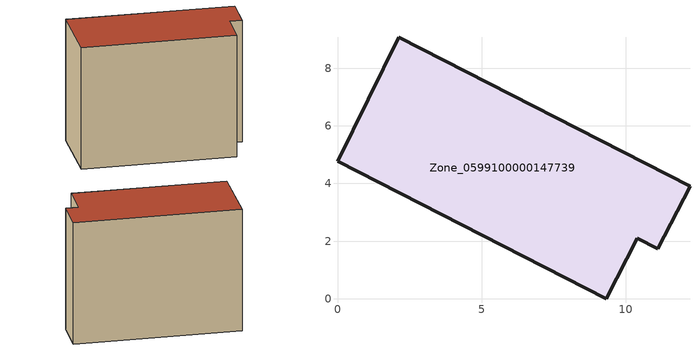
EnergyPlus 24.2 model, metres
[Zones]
Zone_0599100000147739
 floor ground (C_G): 0,4.77 2.12,9.07 12.23,3.9 11.12,1.73 10.4,2.1 9.32,0 z3.7
 wall outside (C_F): 2.12,9.07 0,4.77 9.32,0 10.4,2.1 11.12,1.73 12.23,3.9 2.12,9.07 z3.7:12.43
 roof outside (C_R): 12.23,3.9 2.12,9.07 0,4.77 9.32,0 10.4,2.1 11.12,1.73 z12.43
[BUILDING]
Pand.0599100000147739: North Axis=0; Terrain=City; Loads Convergence Tolerance Value=0.04; Temperature Convergence Tolerance Value=0.4; Solar Distribution=FullExterior; Maximum Number of Warmup Days=25; Minimum Number of Warmup Days=1
[Site:Location]
Rotterdam.The.Hague.AP_ZH_NLD Design_Conditions: Latitude=51.96; Longitude=4.45; Time Zone=1; Elevation=-4.5
[SITE:GROUNDTEMPERATURE:BUILDINGSURFACE]
18, 18, 18, 18, 18, 18, 18, 18, 18, 18, 18, 18
[MATERIAL] Thermal Absorptance=0.9; Solar Absorptance=0.7; Visible Absorptance=0.7
Name | Roughness | Thickness | Conductivity | Density | Specific Heat
G.TC.1992-2005 | MediumSmooth | 0.15 | 0.06 | 540 | 1210
F.TC.1992-2005 | Rough | 0.3 | 0.12 | 1920 | 840
R.TC.1992-2005 | MediumRough | 0.2 | 0.08 | 1500 | 1000
[CONSTRUCTION]
C_G: G.TC.1992-2005
C_F: F.TC.1992-2005
C_R: R.TC.1992-2005
[ZONE]
Zone_0599100000147739: Type=1; Multiplier=1; Ceiling Height=Autocalculate; Volume=Autocalculate; Floor Area=autocalculate; Part of Total Floor Area=Yes
[ZONEINFILTRATION:DESIGNFLOWRATE]
Infil_Zone_0599100000147739: Zone or ZoneList or Space or SpaceList=Zone_0599100000147739; Schedule=AlwaysOn; Design Flow Rate Calculation Method=Flow/Area; Flow Rate per Floor Area=0.0015; Constant Term Coefficient=1; Temperature Term Coefficient=0; Velocity Term Coefficient=0; Velocity Squared Term Coefficient=0
[HVACTEMPLATE:ZONE:IDEALLOADSAIRSYSTEM]
Zone_0599100000147739: Maximum Heating Supply Air Temperature=50; Minimum Cooling Supply Air Temperature=13; Maximum Heating Supply Air Humidity Ratio=0.0156; Minimum Cooling Supply Air Humidity Ratio=0.0077; Heating Limit=NoLimit; Cooling Limit=NoLimit; Dehumidification Control Type=ConstantSensibleHeatRatio; Cooling Sensible Heat Ratio=0.7; Dehumidification Setpoint=60; Humidification Control Type=None; Humidification Setpoint=30; Outdoor Air Method=None; Outdoor Air Flow Rate per Person=0.00944; Outdoor Air Flow Rate per Zone Floor Area=0; Outdoor Air Flow Rate per Zone=0; Demand Controlled Ventilation Type=None; Outdoor Air Economizer Type=NoEconomizer; Heat Recovery Type=None; Sensible Heat Recovery Effectiveness=0.7; Latent Heat Recovery Effectiveness=0.65
[ZONECONTROL:THERMOSTAT]
ThermostatControl_Zone_0599100000147739: Zone or ZoneList=Zone_0599100000147739; Control Type Schedule=DualSetpointControlType; Control 1=Thermostat_Zone_0599100000147739; Temperature Difference Between Cutout And Setpoint=0
[THERMOSTATSETPOINT:DUALSETPOINT]
Thermostat_Zone_0599100000147739: Heating Setpoint Temperature Schedule=HeatingSetpoint_Zone_0599100000147739; Cooling Setpoint Temperature Schedule=CoolingSetpoint_Zone_0599100000147739
[SCHEDULE:COMPACT]
HeatingSetpoint_Zone_0599100000147739: Through: 12/31, For: AllDays, Until: 24:00, 21
CoolingSetpoint_Zone_0599100000147739: Through: 12/31, For: AllDays, Until: 24:00, 24
DualSetpointControlType: Through: 12/31, For: AllDays, Until: 24:00, 4
AlwaysOn: Through: 12/31, For: AllDays, Until: 24:00, 1
